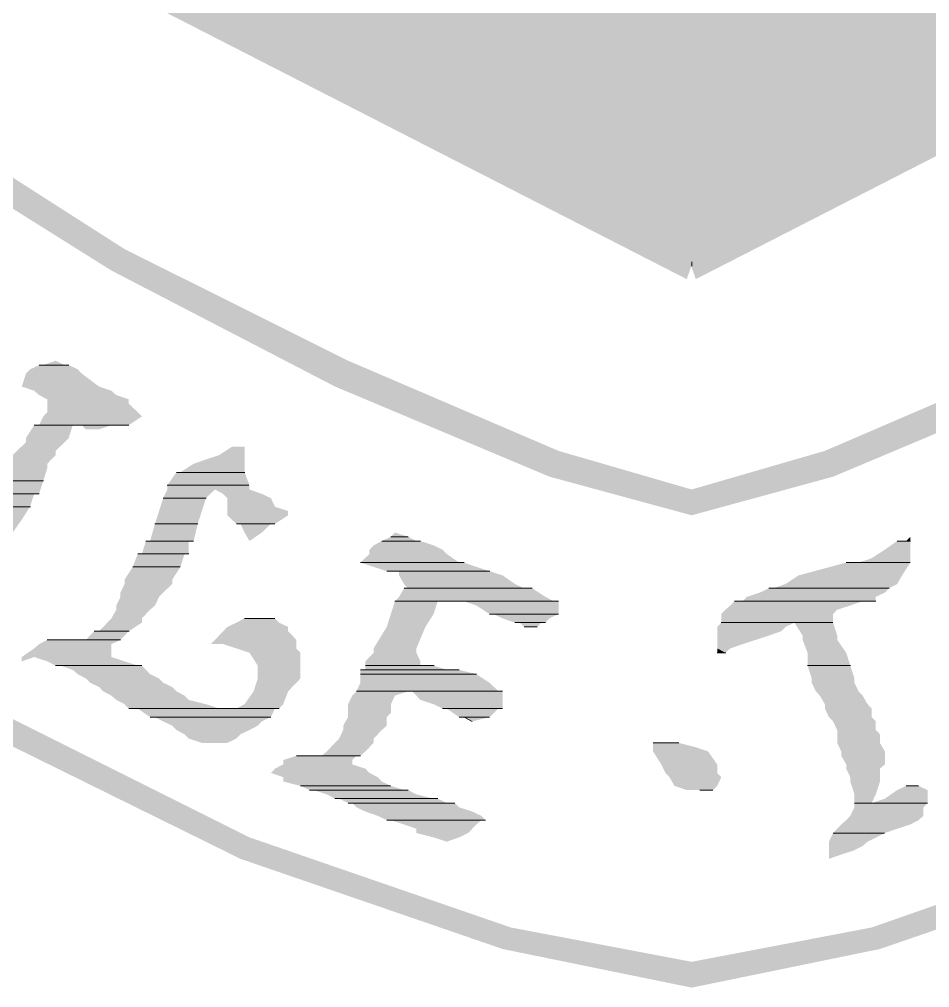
# Model space of a CAD drawing. Header units: inches. Extents: x 0.9 to 46, y 0.8 to 32.4.
# Drawn here: x 43.7883 to 44.1417, y 8.1398 to 8.5157 of the extents above; entities that cross this region are included whole.
import ezdxf

# ---------------------------------------------------------------- set-up
doc = ezdxf.new("R2010")
doc.units = ezdxf.units.IN
doc.header["$MEASUREMENT"] = 0
doc.layers.add('PDF_Geometry', color=7, linetype='Continuous')
doc.layers.add('PDF_Solid Fills', color=7, linetype='Continuous')

msp = doc.modelspace()

# ---------------------------------------------------------------- linework, layer by layer
at = {"layer": 'PDF_Geometry', "lineweight": 9}
msp.add_lwpolyline([(44.04933, 8.41985), (44.04933, 8.42151)], dxfattribs=at)
for points in [[(43.7976, 8.3815), (43.796, 8.3815), (43.80749, 8.3815)], [(43.7976, 8.3815), (43.80749, 8.3815)], [(43.796, 8.35818), (43.79409, 8.35818), (43.82599, 8.35818)], [(43.79409, 8.35818), (43.80908, 8.35818)], [(43.79409, 8.35818), (43.80908, 8.35818)], [(43.796, 8.35818), (43.83078, 8.35818), (43.82599, 8.35818)], [(43.80908, 8.35818), (43.82408, 8.35818)], [(43.80908, 8.35818), (43.82599, 8.35818), (43.82408, 8.35818)], [(43.85088, 8.33986), (43.84929, 8.33986), (43.87577, 8.33986)], [(43.85088, 8.33986), (43.87588, 8.33986)], [(43.78101, 8.33651), (43.79767, 8.33651)], [(43.78101, 8.33651), (43.79767, 8.33651)], [(43.84578, 8.33485), (43.87744, 8.33485)], [(43.84578, 8.33485), (43.87744, 8.33485)], [(43.7775, 8.3315), (43.79417, 8.3315)], [(43.7775, 8.3315), (43.796, 8.3315), (43.79409, 8.3315)], [(43.84418, 8.32985), (43.86086, 8.32985)], [(43.84418, 8.32985), (43.86086, 8.32985)], [(43.77431, 8.32653), (43.79264, 8.32653)], [(43.77431, 8.32653), (43.79264, 8.32653)], [(43.84099, 8.31986), (43.85765, 8.31986)], [(43.84099, 8.31986), (43.85765, 8.31986)], [(43.87258, 8.31986), (43.88598, 8.31986)], [(43.87258, 8.31986), (43.88757, 8.31986), (43.88598, 8.31986)], [(43.93256, 8.31485), (43.93923, 8.31485)], [(43.93256, 8.31485), (43.93923, 8.31485)], [(43.83908, 8.31319), (43.83748, 8.31319), (43.85407, 8.31319)], [(43.83908, 8.31319), (43.85599, 8.31319), (43.85407, 8.31319)], [(43.92905, 8.31319), (43.94406, 8.31319)], [(43.92905, 8.31319), (43.94404, 8.31319)], [(44.13261, 8.31319), (44.1291, 8.31319), (44.1342, 8.31319)], [(44.13261, 8.31319), (44.13427, 8.31319)], [(43.83589, 8.30818), (43.83429, 8.30818), (43.85248, 8.30818)], [(43.83589, 8.30818), (43.85407, 8.30818), (43.85248, 8.30818)], [(43.83237, 8.30317), (43.85071, 8.30317)], [(43.83237, 8.30317), (43.85071, 8.30317)], [(43.92075, 8.30483), (43.96075, 8.30483)], [(43.92075, 8.30483), (43.96096, 8.30483)], [(44.1141, 8.30483), (44.10932, 8.30483), (44.1342, 8.30483)], [(44.1141, 8.30483), (44.13409, 8.30483)], [(43.93096, 8.30151), (43.97085, 8.30151)], [(43.93096, 8.30151), (43.97096, 8.30151)], [(43.93926, 8.29485), (43.93766, 8.29485), (43.98744, 8.29485)], [(43.93926, 8.29485), (43.98744, 8.29485)], [(44.08092, 8.29485), (44.07933, 8.29485), (44.12591, 8.29485)], [(44.08092, 8.29485), (44.12593, 8.29485)], [(43.93415, 8.28984), (43.95083, 8.28984)], [(43.93415, 8.28984), (43.95083, 8.28984)], [(43.95075, 8.28984), (43.99574, 8.28984)], [(43.95075, 8.28984), (43.99574, 8.28984)], [(43.95075, 8.28984), (43.99765, 8.28984)], [(43.95075, 8.28984), (43.99765, 8.28984)], [(43.95425, 8.28984), (43.99765, 8.28984)], [(43.95425, 8.28984), (43.99759, 8.28984)], [(43.95585, 8.28984), (43.99765, 8.28984)], [(43.95585, 8.28984), (43.99751, 8.28984)], [(44.06912, 8.28984), (44.06592, 8.28984), (44.1157, 8.28984)], [(44.06912, 8.28984), (44.1208, 8.28984), (44.1157, 8.28984)], [(43.97085, 8.28486), (43.99765, 8.28486)], [(43.97085, 8.28486), (43.99752, 8.28486)], [(43.87768, 8.28317), (43.87577, 8.28317), (43.88757, 8.28317)], [(43.87768, 8.28317), (43.88757, 8.28317)], [(43.98074, 8.28151), (43.99095, 8.28151)], [(43.98074, 8.28151), (43.99254, 8.28151), (43.99095, 8.28151)], [(43.98425, 8.27985), (43.98935, 8.27985), (43.98744, 8.27985)], [(44.06082, 8.28151), (44.10416, 8.28151)], [(44.06082, 8.28151), (44.10416, 8.28151)], [(43.81929, 8.27819), (43.81738, 8.27819), (43.83078, 8.27819)], [(43.81929, 8.27819), (43.83096, 8.27819)], [(43.8043, 8.27484), (43.79919, 8.27484), (43.82759, 8.27484)], [(43.8043, 8.27484), (43.82763, 8.27484)], [(44.05923, 8.26983), (44.06255, 8.26983)], [(43.80238, 8.26485), (43.83589, 8.26485)], [(43.80238, 8.26485), (43.83589, 8.26485)], [(43.92267, 8.26485), (43.94934, 8.26485)], [(43.92267, 8.26485), (43.94915, 8.26485)], [(44.09432, 8.26485), (44.11099, 8.26485)], [(44.09432, 8.26485), (44.11099, 8.26485)], [(43.92267, 8.26319), (43.92075, 8.26319), (43.95904, 8.26319)], [(43.92075, 8.26154), (43.96575, 8.26154)], [(43.92075, 8.26154), (43.96575, 8.26154)], [(43.92267, 8.26319), (43.95904, 8.26319)], [(43.91916, 8.25487), (43.93916, 8.25487)], [(43.91916, 8.25487), (43.93916, 8.25487)], [(43.93926, 8.25487), (43.97425, 8.25487)], [(43.93926, 8.25487), (43.97425, 8.25487)], [(43.93926, 8.25487), (43.97595, 8.25487)], [(43.93926, 8.25487), (43.97595, 8.25487)], [(43.83078, 8.2482), (43.87098, 8.2482)], [(43.83078, 8.2482), (43.87098, 8.2482)], [(43.83237, 8.2482), (43.88757, 8.2482)], [(43.83237, 8.2482), (43.88917, 8.2482), (43.88757, 8.2482)], [(43.87258, 8.2482), (43.87098, 8.2482), (43.88917, 8.2482)], [(43.87258, 8.2482), (43.88924, 8.2482)], [(43.95266, 8.2482), (43.97435, 8.2482)], [(43.95266, 8.2482), (43.97595, 8.2482), (43.97435, 8.2482)], [(43.83908, 8.24485), (43.88598, 8.24485)], [(43.83908, 8.24485), (43.88574, 8.24485)], [(43.95904, 8.24485), (43.97085, 8.24485)], [(43.95904, 8.24485), (43.97071, 8.24485)], [(43.96096, 8.24485), (43.96415, 8.24319), (43.96415, 8.24319)], [(44.03434, 8.23486), (44.04434, 8.23486)], [(44.03434, 8.23486), (44.04423, 8.23486)], [(43.90097, 8.22985), (43.89587, 8.22985), (43.91916, 8.22985)], [(43.90097, 8.22985), (43.92075, 8.22985), (43.91916, 8.22985)], [(43.89746, 8.21818), (43.93247, 8.21818)], [(43.89746, 8.21818), (43.93247, 8.21818)], [(43.90097, 8.21652), (43.93926, 8.21652)], [(43.90097, 8.21652), (43.93926, 8.21652)], [(44.05252, 8.21652), (44.05752, 8.21652)], [(44.05252, 8.21652), (44.05752, 8.21652)], [(44.1342, 8.21818), (44.13261, 8.21818), (44.13739, 8.21818)], [(43.91086, 8.2132), (43.95075, 8.2132)], [(43.91086, 8.2132), (43.95075, 8.2132)], [(43.91597, 8.21151), (43.95745, 8.21151)], [(43.91597, 8.21151), (43.95745, 8.21151)], [(44.11251, 8.21151), (44.11918, 8.21151)], [(44.11251, 8.21151), (44.11918, 8.21151)], [(44.11251, 8.21151), (44.14084, 8.21151)], [(44.11251, 8.21151), (44.14084, 8.21151)], [(44.11921, 8.21151), (44.14087, 8.21151)], [(44.11921, 8.21151), (44.14087, 8.21151)], [(43.93096, 8.20484), (43.96766, 8.20484)], [(43.93096, 8.20484), (43.96925, 8.20484), (43.96766, 8.20484)], [(44.10421, 8.19986), (44.12421, 8.19986)], [(44.10421, 8.19986), (44.12421, 8.19986)]]:
    msp.add_lwpolyline(points, close=True, dxfattribs=at)
at = {"layer": 'PDF_Solid Fills', "lineweight": 9, "transparency": 33554559}
for points in [[(43.84578, 8.52983), (43.83908, 8.5215), (44.05093, 8.42486)], [(44.04742, 8.42486), (44.05093, 8.41484), (44.25257, 8.52983)], [(44.05093, 8.41484), (44.25257, 8.52983), (44.25927, 8.5215)], [(43.83908, 8.5215), (44.05093, 8.42486), (44.04742, 8.41484)], [(43.75101, 8.47652), (43.74432, 8.46819), (43.82918, 8.42652)], [(43.74432, 8.46819), (43.82918, 8.42652), (43.82408, 8.41819)], [(43.82918, 8.42652), (43.82408, 8.41819), (43.91597, 8.38319)], [(43.82408, 8.41819), (43.91597, 8.38319), (43.91086, 8.37317)], [(43.796, 8.3815), (43.79249, 8.37984), (43.811, 8.37984)], [(43.796, 8.3815), (43.80749, 8.3815), (43.811, 8.37984)], [(43.80238, 8.38319), (43.7976, 8.3815), (43.80589, 8.3815)], [(43.91597, 8.38319), (43.91086, 8.37317), (43.99765, 8.34819)], [(44.10102, 8.34819), (44.10421, 8.33817), (44.18238, 8.38319)], [(44.10421, 8.33817), (44.18238, 8.38319), (44.18749, 8.37317)], [(43.7909, 8.37818), (43.7893, 8.37317), (43.81929, 8.37317)], [(43.79249, 8.37984), (43.7909, 8.37818), (43.8126, 8.37818)], [(43.7909, 8.37818), (43.8126, 8.37818), (43.81929, 8.37317)], [(43.79249, 8.37984), (43.811, 8.37984), (43.8126, 8.37818)], [(43.7893, 8.37317), (43.79409, 8.37151), (43.82408, 8.37151)], [(43.7893, 8.37317), (43.81929, 8.37317), (43.82408, 8.37151)], [(43.79409, 8.37151), (43.796, 8.36986), (43.82599, 8.36986)], [(43.79409, 8.37151), (43.82408, 8.37151), (43.82599, 8.36986)], [(43.796, 8.36986), (43.79919, 8.3682), (43.83078, 8.3682)], [(43.796, 8.36986), (43.82599, 8.36986), (43.83078, 8.3682)], [(43.91086, 8.37317), (43.99765, 8.34819), (43.99414, 8.33817)], [(43.79919, 8.3682), (43.79919, 8.36651), (43.83078, 8.36651)], [(43.79919, 8.3682), (43.83078, 8.3682), (43.83078, 8.36651)], [(43.79919, 8.36651), (43.79919, 8.36319), (43.83429, 8.36319)], [(43.79919, 8.36651), (43.83078, 8.36651), (43.83429, 8.36319)], [(43.79919, 8.36319), (43.7976, 8.36153), (43.83589, 8.36153)], [(43.79919, 8.36319), (43.83429, 8.36319), (43.83589, 8.36153)], [(43.7976, 8.36153), (43.796, 8.35818), (43.83078, 8.35818)], [(43.7976, 8.36153), (43.83589, 8.36153), (43.83078, 8.35818)], [(43.79409, 8.35818), (43.7909, 8.35317), (43.80749, 8.35317)], [(43.79409, 8.35818), (43.80908, 8.35818), (43.80749, 8.35317)], [(43.8126, 8.35818), (43.81419, 8.35652), (43.81929, 8.35652)], [(43.8126, 8.35818), (43.82408, 8.35818), (43.81929, 8.35652)], [(43.7909, 8.35151), (43.78739, 8.34819), (43.80238, 8.34819)], [(43.7909, 8.35317), (43.7909, 8.35151), (43.80589, 8.35151)], [(43.7909, 8.35317), (43.80749, 8.35317), (43.80589, 8.35151)], [(43.7909, 8.35151), (43.80589, 8.35151), (43.80238, 8.34819)], [(43.78739, 8.34819), (43.78579, 8.34653), (43.80238, 8.34653)], [(43.78739, 8.34819), (43.80238, 8.34819), (43.80238, 8.34653)], [(43.87098, 8.34985), (43.86588, 8.34653), (43.87577, 8.34653)], [(43.87098, 8.34985), (43.87577, 8.34985), (43.87577, 8.34653)], [(43.99765, 8.34819), (43.99414, 8.33817), (44.04933, 8.3332)], [(44.04933, 8.3332), (44.04933, 8.32318), (44.10102, 8.34819)], [(44.04933, 8.32318), (44.10102, 8.34819), (44.10421, 8.33817)], [(43.78579, 8.34653), (43.7842, 8.34318), (43.79919, 8.34318)], [(43.78579, 8.34653), (43.80238, 8.34653), (43.79919, 8.34318)], [(43.86077, 8.34484), (43.85599, 8.34318), (43.87577, 8.34318)], [(43.86588, 8.34653), (43.86077, 8.34484), (43.87577, 8.34484)], [(43.86077, 8.34484), (43.87577, 8.34484), (43.87577, 8.34318)], [(43.86588, 8.34653), (43.87577, 8.34653), (43.87577, 8.34484)], [(43.7842, 8.34152), (43.78101, 8.33651), (43.7976, 8.33651)], [(43.7842, 8.34318), (43.7842, 8.34152), (43.79919, 8.34152)], [(43.7842, 8.34318), (43.79919, 8.34318), (43.79919, 8.34152)], [(43.7842, 8.34152), (43.79919, 8.34152), (43.7976, 8.33651)], [(43.84929, 8.33986), (43.84578, 8.33485), (43.87768, 8.33485)], [(43.84929, 8.33986), (43.87577, 8.33986), (43.87768, 8.33485)], [(43.85599, 8.34318), (43.85088, 8.33986), (43.87577, 8.33986)], [(43.85599, 8.34318), (43.87577, 8.34318), (43.87577, 8.33986)], [(43.78101, 8.33651), (43.7775, 8.3315), (43.796, 8.3315)], [(43.78101, 8.33651), (43.7976, 8.33651), (43.796, 8.3315)], [(43.99414, 8.33817), (44.04933, 8.3332), (44.04933, 8.32318)], [(43.84578, 8.3332), (43.84418, 8.32985), (43.86077, 8.32985)], [(43.84578, 8.33485), (43.84578, 8.3332), (43.86428, 8.3332)], [(43.84578, 8.33485), (43.86428, 8.33485), (43.86428, 8.3332)], [(43.84578, 8.3332), (43.86428, 8.3332), (43.86077, 8.32985)], [(43.86428, 8.33485), (43.86428, 8.3332), (43.87768, 8.3332)], [(43.86428, 8.33485), (43.87768, 8.33485), (43.87768, 8.3332)], [(43.86428, 8.3332), (43.86747, 8.3315), (43.88247, 8.3315)], [(43.86428, 8.3332), (43.87768, 8.3332), (43.88247, 8.3315)], [(43.7775, 8.3315), (43.77431, 8.32653), (43.79249, 8.32653)], [(43.7775, 8.3315), (43.79409, 8.3315), (43.79249, 8.32653)], [(43.84418, 8.32985), (43.84258, 8.32484), (43.85918, 8.32484)], [(43.84418, 8.32985), (43.86077, 8.32985), (43.85918, 8.32484)], [(43.86747, 8.3315), (43.86907, 8.32985), (43.88598, 8.32985)], [(43.86747, 8.3315), (43.88247, 8.3315), (43.88598, 8.32985)], [(43.86907, 8.32985), (43.86907, 8.32653), (43.88757, 8.32653)], [(43.86907, 8.32985), (43.88598, 8.32985), (43.88757, 8.32653)], [(43.77431, 8.32653), (43.7708, 8.32152), (43.7893, 8.32152)], [(43.77431, 8.32653), (43.79249, 8.32653), (43.7893, 8.32152)], [(43.84258, 8.32484), (43.84099, 8.31986), (43.85758, 8.31986)], [(43.84258, 8.32484), (43.85918, 8.32484), (43.85758, 8.31986)], [(43.86907, 8.32653), (43.86907, 8.32484), (43.89268, 8.32484)], [(43.86907, 8.32653), (43.88757, 8.32653), (43.89268, 8.32484)], [(43.86907, 8.32484), (43.86907, 8.32318), (43.89268, 8.32318)], [(43.86907, 8.32484), (43.89268, 8.32484), (43.89268, 8.32318)], [(43.7708, 8.32152), (43.7893, 8.32152), (43.78579, 8.31651)], [(43.86907, 8.32318), (43.87258, 8.31986), (43.88757, 8.31986)], [(43.86907, 8.32318), (43.89268, 8.32318), (43.88757, 8.31986)], [(43.84099, 8.31986), (43.83908, 8.31319), (43.85599, 8.31319)], [(43.84099, 8.31986), (43.85758, 8.31986), (43.85599, 8.31319)], [(43.87417, 8.31986), (43.87577, 8.31651), (43.88247, 8.31651)], [(43.87417, 8.31986), (43.88598, 8.31986), (43.88247, 8.31651)], [(43.87577, 8.31651), (43.88247, 8.31651), (43.87768, 8.31319)], [(43.93256, 8.31485), (43.92905, 8.31319), (43.94245, 8.31319)], [(43.93415, 8.31651), (43.93256, 8.31485), (43.93926, 8.31485)], [(43.93256, 8.31485), (43.93926, 8.31485), (43.94245, 8.31319)], [(44.1342, 8.31485), (44.13261, 8.31319), (44.1342, 8.31319)], [(43.83748, 8.31319), (43.83589, 8.30818), (43.85407, 8.30818)], [(43.83748, 8.31319), (43.85407, 8.31319), (43.85407, 8.30818)], [(43.92586, 8.3115), (43.92426, 8.30984), (43.95266, 8.30984)], [(43.92426, 8.30984), (43.92426, 8.30818), (43.95425, 8.30818)], [(43.92426, 8.30984), (43.95266, 8.30984), (43.95425, 8.30818)], [(43.92905, 8.31319), (43.92586, 8.3115), (43.94915, 8.3115)], [(43.92586, 8.3115), (43.94915, 8.3115), (43.95266, 8.30984)], [(43.92905, 8.31319), (43.94404, 8.31319), (43.94915, 8.3115)], [(44.12431, 8.30984), (44.11921, 8.30652), (44.1342, 8.30652)], [(44.1291, 8.31319), (44.12431, 8.30984), (44.1342, 8.30984)], [(44.12431, 8.30984), (44.1342, 8.30984), (44.1342, 8.30652)], [(44.1291, 8.31319), (44.1342, 8.31319), (44.1342, 8.30984)], [(43.83429, 8.30818), (43.83237, 8.30317), (43.85088, 8.30317)], [(43.83429, 8.30818), (43.85248, 8.30818), (43.85088, 8.30317)], [(43.92426, 8.30818), (43.92075, 8.30483), (43.95904, 8.30483)], [(43.92426, 8.30818), (43.95425, 8.30818), (43.95904, 8.30483)], [(44.11921, 8.30652), (44.1141, 8.30483), (44.1342, 8.30483)], [(44.11921, 8.30652), (44.1342, 8.30652), (44.1342, 8.30483)], [(43.83237, 8.30317), (43.82918, 8.2982), (43.84769, 8.2982)], [(43.83237, 8.30317), (43.85088, 8.30317), (43.84769, 8.2982)], [(43.92075, 8.30483), (43.92586, 8.30317), (43.96574, 8.30317)], [(43.92075, 8.30483), (43.96096, 8.30483), (43.96574, 8.30317)], [(43.92586, 8.30317), (43.93096, 8.30151), (43.97085, 8.30151)], [(43.92586, 8.30317), (43.96574, 8.30317), (43.97085, 8.30151)], [(44.10932, 8.30483), (44.09081, 8.29985), (44.13101, 8.29985)], [(44.10932, 8.30483), (44.1342, 8.30483), (44.13101, 8.29985)], [(43.93575, 8.30151), (43.93575, 8.29985), (43.97595, 8.29985)], [(43.93575, 8.30151), (43.97085, 8.30151), (43.97595, 8.29985)], [(43.93575, 8.29985), (43.93766, 8.2965), (43.98074, 8.2965)], [(43.93575, 8.29985), (43.97595, 8.29985), (43.98074, 8.2965)], [(44.09081, 8.29985), (44.08571, 8.2965), (44.1291, 8.2965)], [(44.09081, 8.29985), (44.13101, 8.29985), (44.1291, 8.2965)], [(43.82918, 8.2965), (43.82759, 8.29319), (43.84418, 8.29319)], [(43.82918, 8.2982), (43.82918, 8.2965), (43.84769, 8.2965)], [(43.82918, 8.2982), (43.84769, 8.2982), (43.84769, 8.2965)], [(43.82918, 8.2965), (43.84769, 8.2965), (43.84418, 8.29319)], [(43.93766, 8.29485), (43.93575, 8.29153), (43.99254, 8.29153)], [(43.93766, 8.2965), (43.93926, 8.29485), (43.98425, 8.29485)], [(43.93766, 8.2965), (43.98074, 8.2965), (43.98425, 8.29485)], [(43.93766, 8.29485), (43.98744, 8.29485), (43.99254, 8.29153)], [(44.07933, 8.29485), (44.07582, 8.29319), (44.12431, 8.29319)], [(44.07933, 8.29485), (44.12591, 8.29485), (44.12431, 8.29319)], [(44.08571, 8.2965), (44.08092, 8.29485), (44.12591, 8.29485)], [(44.08571, 8.2965), (44.1291, 8.2965), (44.12591, 8.29485)], [(43.82759, 8.29153), (43.82599, 8.28818), (43.84099, 8.28818)], [(43.82759, 8.29319), (43.82759, 8.29153), (43.84258, 8.29153)], [(43.82759, 8.29319), (43.84418, 8.29319), (43.84258, 8.29153)], [(43.82759, 8.29153), (43.84258, 8.29153), (43.84099, 8.28818)], [(43.93575, 8.29153), (43.93415, 8.28984), (43.99573, 8.28984)], [(43.93575, 8.29153), (43.99254, 8.29153), (43.99573, 8.28984)], [(44.07071, 8.29153), (44.06912, 8.28984), (44.1208, 8.28984)], [(44.07582, 8.29319), (44.07071, 8.29153), (44.1208, 8.29153)], [(44.07071, 8.29153), (44.1208, 8.29153), (44.1208, 8.28984)], [(44.07582, 8.29319), (44.12431, 8.29319), (44.1208, 8.29153)], [(43.82599, 8.28818), (43.82599, 8.28652), (43.83908, 8.28652)], [(43.82599, 8.28818), (43.84099, 8.28818), (43.83908, 8.28652)], [(43.93415, 8.28984), (43.93256, 8.28486), (43.94915, 8.28486)], [(43.93415, 8.28984), (43.95075, 8.28984), (43.94915, 8.28486)], [(43.96096, 8.28984), (43.96574, 8.28818), (43.99765, 8.28818)], [(43.96096, 8.28984), (43.99765, 8.28984), (43.99765, 8.28818)], [(43.96574, 8.28818), (43.97085, 8.28486), (43.99765, 8.28486)], [(43.96574, 8.28818), (43.99765, 8.28818), (43.99765, 8.28486)], [(44.06433, 8.28818), (44.06242, 8.28652), (44.10581, 8.28652)], [(44.06592, 8.28984), (44.06433, 8.28818), (44.11091, 8.28818)], [(44.06433, 8.28818), (44.11091, 8.28818), (44.10581, 8.28652)], [(44.06592, 8.28984), (44.1157, 8.28984), (44.11091, 8.28818)], [(43.82599, 8.28652), (43.82408, 8.28317), (43.83589, 8.28317)], [(43.82599, 8.28652), (43.83908, 8.28652), (43.83589, 8.28317)], [(43.93256, 8.28486), (43.93096, 8.27985), (43.94596, 8.27985)], [(43.93256, 8.28486), (43.94915, 8.28486), (43.94596, 8.27985)], [(43.97244, 8.28486), (43.97595, 8.28317), (43.99414, 8.28317)], [(43.97244, 8.28486), (43.99765, 8.28486), (43.99414, 8.28317)], [(44.06242, 8.28652), (44.06082, 8.28486), (44.10421, 8.28486)], [(44.06082, 8.28486), (44.06082, 8.28151), (44.10421, 8.28151)], [(44.06082, 8.28486), (44.10421, 8.28486), (44.10421, 8.28151)], [(44.06242, 8.28652), (44.10581, 8.28652), (44.10421, 8.28486)], [(43.82248, 8.28151), (43.81929, 8.27819), (43.83078, 8.27819)], [(43.82408, 8.28317), (43.82248, 8.28151), (43.83589, 8.28151)], [(43.82248, 8.28151), (43.83589, 8.28151), (43.83078, 8.27819)], [(43.82408, 8.28317), (43.83589, 8.28317), (43.83589, 8.28151)], [(43.86907, 8.27985), (43.86747, 8.27819), (43.89268, 8.27819)], [(43.87258, 8.28151), (43.86907, 8.27985), (43.89268, 8.27985)], [(43.86907, 8.27985), (43.89268, 8.27985), (43.89268, 8.27819)], [(43.87577, 8.28317), (43.87258, 8.28151), (43.88917, 8.28151)], [(43.87258, 8.28151), (43.88917, 8.28151), (43.89268, 8.27985)], [(43.87577, 8.28317), (43.88757, 8.28317), (43.88917, 8.28151)], [(43.93096, 8.27985), (43.92586, 8.27152), (43.94245, 8.27152)], [(43.93096, 8.27985), (43.94596, 8.27985), (43.94245, 8.27152)], [(43.97595, 8.28317), (43.98074, 8.28151), (43.99254, 8.28151)], [(43.97595, 8.28317), (43.99414, 8.28317), (43.99254, 8.28151)], [(43.98265, 8.28151), (43.98425, 8.27985), (43.98935, 8.27985)], [(43.98265, 8.28151), (43.99095, 8.28151), (43.98935, 8.27985)], [(44.06082, 8.28151), (44.05923, 8.27985), (44.08571, 8.27985)], [(44.05923, 8.27985), (44.05923, 8.27819), (44.08411, 8.27819)], [(44.05923, 8.27985), (44.08571, 8.27985), (44.08411, 8.27819)], [(44.06082, 8.28151), (44.08921, 8.28151), (44.08571, 8.27985)], [(44.08921, 8.28151), (44.09241, 8.2765), (44.10581, 8.2765)], [(44.08921, 8.28151), (44.10421, 8.28151), (44.10581, 8.2765)], [(43.81738, 8.27819), (43.81419, 8.27484), (43.82759, 8.27484)], [(43.81738, 8.27819), (43.83078, 8.27819), (43.82759, 8.27484)], [(43.86747, 8.27819), (43.86428, 8.27484), (43.89587, 8.27484)], [(43.86747, 8.27819), (43.89268, 8.27819), (43.89587, 8.27484)], [(44.05923, 8.27819), (44.05923, 8.2765), (44.07933, 8.2765)], [(44.05923, 8.27819), (44.08411, 8.27819), (44.07933, 8.2765)], [(44.05923, 8.2765), (44.05923, 8.27484), (44.07422, 8.27484)], [(44.05923, 8.2765), (44.07933, 8.2765), (44.07422, 8.27484)], [(44.09241, 8.2765), (44.09241, 8.27484), (44.10581, 8.27484)], [(44.09241, 8.2765), (44.10581, 8.2765), (44.10581, 8.27484)], [(43.796, 8.27318), (43.79409, 8.27152), (43.82408, 8.27152)], [(43.79919, 8.27484), (43.796, 8.27318), (43.82408, 8.27318)], [(43.796, 8.27318), (43.82408, 8.27318), (43.82408, 8.27152)], [(43.79919, 8.27484), (43.82759, 8.27484), (43.82408, 8.27318)], [(43.86428, 8.27484), (43.86268, 8.27318), (43.89587, 8.27318)], [(43.86428, 8.27484), (43.89587, 8.27484), (43.89587, 8.27318)], [(43.86747, 8.27318), (43.87258, 8.27152), (43.89587, 8.27152)], [(43.86747, 8.27318), (43.89587, 8.27318), (43.89587, 8.27152)], [(44.05923, 8.27484), (44.05923, 8.27318), (44.06912, 8.27318)], [(44.05923, 8.27484), (44.07422, 8.27484), (44.06912, 8.27318)], [(44.05923, 8.27318), (44.05923, 8.27152), (44.06433, 8.27152)], [(44.05923, 8.27318), (44.06912, 8.27318), (44.06433, 8.27152)], [(44.09241, 8.27484), (44.09432, 8.26983), (44.10932, 8.26983)], [(44.09241, 8.27484), (44.10581, 8.27484), (44.10932, 8.26983)], [(43.79409, 8.27152), (43.7893, 8.26817), (43.82408, 8.26817)], [(43.79409, 8.27152), (43.82408, 8.27152), (43.82408, 8.26817)], [(43.87258, 8.27152), (43.87768, 8.26983), (43.89746, 8.26983)], [(43.87258, 8.27152), (43.89587, 8.27152), (43.89746, 8.26983)], [(43.87768, 8.26983), (43.88087, 8.26485), (43.89746, 8.26485)], [(43.87768, 8.26983), (43.89746, 8.26983), (43.89746, 8.26485)], [(43.92586, 8.26983), (43.92267, 8.26651), (43.94404, 8.26651)], [(43.92586, 8.27152), (43.92586, 8.26983), (43.94245, 8.26983)], [(43.92586, 8.27152), (43.94245, 8.27152), (43.94245, 8.26983)], [(43.92586, 8.26983), (43.94245, 8.26983), (43.94404, 8.26651)], [(44.05923, 8.27152), (44.05923, 8.26983), (44.06242, 8.26983)], [(44.05923, 8.27152), (44.06433, 8.27152), (44.06242, 8.26983)], [(44.09432, 8.26983), (44.09432, 8.26485), (44.11091, 8.26485)], [(44.09432, 8.26983), (44.10932, 8.26983), (44.11091, 8.26485)], [(43.7893, 8.26817), (43.79409, 8.26817), (43.7893, 8.26651)], [(43.79409, 8.26817), (43.79919, 8.26651), (43.82918, 8.26651)], [(43.79409, 8.26817), (43.82408, 8.26817), (43.82918, 8.26651)], [(43.79919, 8.26651), (43.80238, 8.26485), (43.83429, 8.26485)], [(43.79919, 8.26651), (43.82918, 8.26651), (43.83429, 8.26485)], [(43.8043, 8.26485), (43.80908, 8.26319), (43.83748, 8.26319)], [(43.8043, 8.26485), (43.83589, 8.26485), (43.83748, 8.26319)], [(43.88087, 8.26485), (43.88087, 8.25984), (43.89746, 8.25984)], [(43.88087, 8.26485), (43.89746, 8.26485), (43.89746, 8.25984)], [(43.92267, 8.26651), (43.92267, 8.26485), (43.94404, 8.26485)], [(43.92267, 8.26651), (43.94404, 8.26651), (43.94404, 8.26485)], [(43.92267, 8.26485), (43.92267, 8.26319), (43.95425, 8.26319)], [(43.92267, 8.26485), (43.94915, 8.26485), (43.95425, 8.26319)], [(44.09432, 8.26485), (44.09592, 8.25984), (44.11251, 8.25984)], [(44.09432, 8.26485), (44.11091, 8.26485), (44.11251, 8.25984)], [(43.80908, 8.26319), (43.811, 8.26154), (43.83908, 8.26154)], [(43.80908, 8.26319), (43.83748, 8.26319), (43.83908, 8.26154)], [(43.811, 8.26154), (43.81419, 8.25984), (43.84258, 8.25984)], [(43.811, 8.26154), (43.83908, 8.26154), (43.84258, 8.25984)], [(43.92075, 8.26319), (43.92075, 8.26154), (43.96574, 8.26154)], [(43.92075, 8.26319), (43.95904, 8.26319), (43.96574, 8.26154)], [(43.92075, 8.26154), (43.92075, 8.25819), (43.97085, 8.25819)], [(43.92075, 8.26154), (43.96574, 8.26154), (43.97085, 8.25819)], [(43.75421, 8.25984), (43.7491, 8.25152), (43.87768, 8.19817)], [(43.81419, 8.25984), (43.81579, 8.25819), (43.84418, 8.25819)], [(43.81419, 8.25984), (43.84258, 8.25984), (43.84418, 8.25819)], [(43.81579, 8.25819), (43.81929, 8.25653), (43.84769, 8.25653)], [(43.81579, 8.25819), (43.84418, 8.25819), (43.84769, 8.25653)], [(43.88087, 8.25984), (43.87928, 8.25487), (43.89268, 8.25487)], [(43.88087, 8.25984), (43.89746, 8.25984), (43.89268, 8.25487)], [(43.92075, 8.25819), (43.91916, 8.25487), (43.97435, 8.25487)], [(43.92075, 8.25819), (43.97085, 8.25819), (43.97435, 8.25487)], [(44.09592, 8.25984), (44.09592, 8.25819), (44.11251, 8.25819)], [(44.09592, 8.25984), (44.11251, 8.25984), (44.11251, 8.25819)], [(44.09592, 8.25819), (44.09751, 8.25487), (44.1141, 8.25487)], [(44.09592, 8.25819), (44.11251, 8.25819), (44.1141, 8.25487)], [(43.81929, 8.25653), (43.82089, 8.25487), (43.84929, 8.25487)], [(43.81929, 8.25653), (43.84769, 8.25653), (43.84929, 8.25487)], [(43.82089, 8.25487), (43.82408, 8.25318), (43.85248, 8.25318)], [(43.82089, 8.25487), (43.84929, 8.25487), (43.85248, 8.25318)], [(43.87928, 8.25487), (43.87577, 8.24986), (43.89076, 8.24986)], [(43.87928, 8.25487), (43.89268, 8.25487), (43.89076, 8.24986)], [(43.91916, 8.25487), (43.91756, 8.25318), (43.93415, 8.25318)], [(43.91916, 8.25487), (43.93926, 8.25487), (43.93415, 8.25318)], [(43.94085, 8.25487), (43.94404, 8.25152), (43.97595, 8.25152)], [(43.94085, 8.25487), (43.97595, 8.25487), (43.97595, 8.25152)], [(44.09751, 8.25487), (44.09911, 8.25318), (44.1157, 8.25318)], [(44.09751, 8.25487), (44.1141, 8.25487), (44.1157, 8.25318)], [(43.7491, 8.25152), (43.87768, 8.19817), (43.87417, 8.18984)], [(43.82408, 8.25318), (43.82599, 8.25152), (43.85407, 8.25152)], [(43.82408, 8.25318), (43.85248, 8.25318), (43.85407, 8.25152)], [(43.82599, 8.25152), (43.82918, 8.24986), (43.86077, 8.24986)], [(43.82599, 8.25152), (43.85407, 8.25152), (43.86077, 8.24986)], [(43.82918, 8.24986), (43.83078, 8.2482), (43.86588, 8.2482)], [(43.82918, 8.24986), (43.86077, 8.24986), (43.86588, 8.2482)], [(43.87577, 8.24986), (43.87258, 8.2482), (43.88917, 8.2482)], [(43.87577, 8.24986), (43.89076, 8.24986), (43.88917, 8.2482)], [(43.91756, 8.25318), (43.91597, 8.24986), (43.93256, 8.24986)], [(43.91597, 8.24986), (43.91597, 8.24651), (43.93256, 8.24651)], [(43.91597, 8.24986), (43.93256, 8.24986), (43.93256, 8.24651)], [(43.91756, 8.25318), (43.93415, 8.25318), (43.93256, 8.24986)], [(43.94404, 8.25152), (43.94915, 8.24986), (43.97595, 8.24986)], [(43.94404, 8.25152), (43.97595, 8.25152), (43.97595, 8.24986)], [(43.94915, 8.24986), (43.95266, 8.2482), (43.97595, 8.2482)], [(43.94915, 8.24986), (43.97595, 8.24986), (43.97595, 8.2482)], [(44.09911, 8.25318), (44.10102, 8.24986), (44.11761, 8.24986)], [(44.09911, 8.25318), (44.1157, 8.25318), (44.11761, 8.24986)], [(44.10102, 8.24986), (44.10102, 8.2482), (44.11921, 8.2482)], [(44.10102, 8.24986), (44.11761, 8.24986), (44.11921, 8.2482)], [(43.83429, 8.2482), (43.83908, 8.24485), (43.88598, 8.24485)], [(43.83429, 8.2482), (43.88757, 8.2482), (43.88598, 8.24485)], [(43.91597, 8.24651), (43.91597, 8.24485), (43.93096, 8.24485)], [(43.91597, 8.24651), (43.93256, 8.24651), (43.93096, 8.24485)], [(43.95425, 8.2482), (43.95904, 8.24485), (43.97085, 8.24485)], [(43.95425, 8.2482), (43.97435, 8.2482), (43.97085, 8.24485)], [(44.10102, 8.2482), (44.10262, 8.24485), (44.11921, 8.24485)], [(44.10102, 8.2482), (44.11921, 8.2482), (44.11921, 8.24485)], [(43.84099, 8.24485), (43.84418, 8.24319), (43.88247, 8.24319)], [(43.84099, 8.24485), (43.88598, 8.24485), (43.88247, 8.24319)], [(43.84418, 8.24319), (43.84769, 8.24153), (43.88087, 8.24153)], [(43.84418, 8.24319), (43.88247, 8.24319), (43.88087, 8.24153)], [(43.91597, 8.24485), (43.91405, 8.24153), (43.93096, 8.24153)], [(43.91597, 8.24485), (43.93096, 8.24485), (43.93096, 8.24153)], [(43.96096, 8.24485), (43.97085, 8.24485), (43.96415, 8.24319)], [(44.10262, 8.24485), (44.10421, 8.24319), (44.1208, 8.24319)], [(44.10262, 8.24485), (44.11921, 8.24485), (44.1208, 8.24319)], [(44.10421, 8.24319), (44.10581, 8.23984), (44.1208, 8.23984)], [(44.10421, 8.24319), (44.1208, 8.24319), (44.1208, 8.23984)], [(43.84769, 8.24153), (43.84929, 8.23984), (43.87768, 8.23984)], [(43.84769, 8.24153), (43.88087, 8.24153), (43.87768, 8.23984)], [(43.84929, 8.23984), (43.85248, 8.23818), (43.87417, 8.23818)], [(43.84929, 8.23984), (43.87768, 8.23984), (43.87417, 8.23818)], [(43.91405, 8.23984), (43.91246, 8.23652), (43.92586, 8.23652)], [(43.91405, 8.24153), (43.91405, 8.23984), (43.92905, 8.23984)], [(43.91405, 8.24153), (43.93096, 8.24153), (43.92905, 8.23984)], [(43.91405, 8.23984), (43.92905, 8.23984), (43.92586, 8.23652)], [(44.10581, 8.23984), (44.10581, 8.23818), (44.1224, 8.23818)], [(44.10581, 8.23984), (44.1208, 8.23984), (44.1224, 8.23818)], [(43.85248, 8.23818), (43.85407, 8.23652), (43.87258, 8.23652)], [(43.85248, 8.23818), (43.87417, 8.23818), (43.87258, 8.23652)], [(43.85407, 8.23652), (43.85918, 8.23486), (43.86907, 8.23486)], [(43.85407, 8.23652), (43.87258, 8.23652), (43.86907, 8.23486)], [(43.91086, 8.23486), (43.90767, 8.23151), (43.92267, 8.23151)], [(43.91246, 8.23652), (43.91086, 8.23486), (43.92586, 8.23486)], [(43.91086, 8.23486), (43.92586, 8.23486), (43.92267, 8.23151)], [(43.91246, 8.23652), (43.92586, 8.23652), (43.92586, 8.23486)], [(44.03434, 8.23486), (44.03434, 8.23317), (44.05093, 8.23317)], [(44.03434, 8.23486), (44.04423, 8.23486), (44.05093, 8.23317)], [(44.10581, 8.23818), (44.10581, 8.23486), (44.1224, 8.23486)], [(44.10581, 8.23818), (44.1224, 8.23818), (44.1224, 8.23486)], [(44.10581, 8.23486), (44.1074, 8.23151), (44.12431, 8.23151)], [(44.10581, 8.23486), (44.1224, 8.23486), (44.12431, 8.23151)], [(43.90767, 8.23151), (43.90576, 8.22985), (43.92075, 8.22985)], [(43.90767, 8.23151), (43.92267, 8.23151), (43.92075, 8.22985)], [(44.03434, 8.23317), (44.03434, 8.23151), (44.05571, 8.23151)], [(44.03434, 8.23317), (44.05093, 8.23317), (44.05571, 8.23151)], [(44.03434, 8.23151), (44.03753, 8.2265), (44.05923, 8.2265)], [(44.03434, 8.23151), (44.05571, 8.23151), (44.05923, 8.2265)], [(44.1074, 8.23151), (44.1074, 8.22985), (44.12431, 8.22985)], [(44.1074, 8.23151), (44.12431, 8.23151), (44.12431, 8.22985)], [(43.89587, 8.22985), (43.89076, 8.22819), (43.91756, 8.22819)], [(43.89076, 8.22819), (43.89076, 8.2265), (43.91756, 8.2265)], [(43.89076, 8.22819), (43.91756, 8.22819), (43.91756, 8.2265)], [(43.89587, 8.22985), (43.91916, 8.22985), (43.91756, 8.22819)], [(44.1074, 8.22985), (44.10932, 8.2265), (44.12431, 8.2265)], [(44.1074, 8.22985), (44.12431, 8.22985), (44.12431, 8.2265)], [(43.88757, 8.22484), (43.88598, 8.22319), (43.92426, 8.22319)], [(43.89076, 8.2265), (43.88757, 8.22484), (43.92267, 8.22484)], [(43.88757, 8.22484), (43.92267, 8.22484), (43.92426, 8.22319)], [(43.89076, 8.2265), (43.91756, 8.2265), (43.92267, 8.22484)], [(44.03753, 8.2265), (44.03913, 8.22319), (44.05923, 8.22319)], [(44.03753, 8.2265), (44.05923, 8.2265), (44.05923, 8.22319)], [(44.10932, 8.2265), (44.10932, 8.22484), (44.1224, 8.22484)], [(44.10932, 8.2265), (44.12431, 8.2265), (44.1224, 8.22484)], [(44.10932, 8.22484), (44.11091, 8.22153), (44.1224, 8.22153)], [(44.10932, 8.22484), (44.1224, 8.22484), (44.1224, 8.22153)], [(43.88598, 8.22319), (43.89076, 8.22153), (43.92746, 8.22153)], [(43.88598, 8.22319), (43.92426, 8.22319), (43.92746, 8.22153)], [(43.89076, 8.22153), (43.89076, 8.21983), (43.92905, 8.21983)], [(43.89076, 8.22153), (43.92746, 8.22153), (43.92905, 8.21983)], [(43.89076, 8.21983), (43.89746, 8.21818), (43.93256, 8.21818)], [(43.89076, 8.21983), (43.92905, 8.21983), (43.93256, 8.21818)], [(44.03913, 8.22319), (44.04072, 8.22153), (44.06082, 8.22153)], [(44.03913, 8.22319), (44.05923, 8.22319), (44.06082, 8.22153)], [(44.04072, 8.22153), (44.04263, 8.21818), (44.05923, 8.21818)], [(44.04072, 8.22153), (44.06082, 8.22153), (44.05923, 8.21818)], [(44.11091, 8.22153), (44.11091, 8.21983), (44.1224, 8.21983)], [(44.11091, 8.22153), (44.1224, 8.22153), (44.1224, 8.21983)], [(44.11091, 8.21983), (44.11251, 8.21486), (44.1208, 8.21486)], [(44.11091, 8.21983), (44.1224, 8.21983), (44.1208, 8.21486)], [(43.89746, 8.21818), (43.90097, 8.21652), (43.93766, 8.21652)], [(43.89746, 8.21818), (43.93256, 8.21818), (43.93766, 8.21652)], [(43.90257, 8.21652), (43.90767, 8.21486), (43.94245, 8.21486)], [(43.90257, 8.21652), (43.93926, 8.21652), (43.94245, 8.21486)], [(44.04263, 8.21818), (44.04742, 8.21652), (44.05763, 8.21652)], [(44.04263, 8.21818), (44.05923, 8.21818), (44.05763, 8.21652)], [(44.1291, 8.21652), (44.12431, 8.2132), (44.1409, 8.2132)], [(44.13261, 8.21818), (44.1291, 8.21652), (44.1409, 8.21652)], [(44.1291, 8.21652), (44.1409, 8.21652), (44.1409, 8.2132)], [(44.13261, 8.21818), (44.13739, 8.21818), (44.1409, 8.21652)], [(43.90767, 8.21486), (43.91086, 8.2132), (43.94915, 8.2132)], [(43.90767, 8.21486), (43.94245, 8.21486), (43.94915, 8.2132)], [(43.91246, 8.2132), (43.91597, 8.21151), (43.95425, 8.21151)], [(43.91246, 8.2132), (43.95075, 8.2132), (43.95425, 8.21151)], [(44.11251, 8.21486), (44.11251, 8.21151), (44.11921, 8.21151)], [(44.11251, 8.21486), (44.1208, 8.21486), (44.11921, 8.21151)], [(44.12431, 8.2132), (44.11921, 8.21151), (44.1409, 8.21151)], [(44.12431, 8.2132), (44.1409, 8.2132), (44.1409, 8.21151)], [(43.91756, 8.21151), (43.91916, 8.20985), (43.95904, 8.20985)], [(43.91756, 8.21151), (43.95745, 8.21151), (43.95904, 8.20985)], [(43.91916, 8.20985), (43.92267, 8.20819), (43.96415, 8.20819)], [(43.91916, 8.20985), (43.95904, 8.20985), (43.96415, 8.20819)], [(44.11251, 8.20985), (44.11091, 8.20653), (44.13931, 8.20653)], [(44.11251, 8.21151), (44.11251, 8.20985), (44.13931, 8.20985)], [(44.11251, 8.21151), (44.1409, 8.21151), (44.13931, 8.20985)], [(44.11251, 8.20985), (44.13931, 8.20985), (44.13931, 8.20653)], [(43.92267, 8.20819), (43.92746, 8.20653), (43.96766, 8.20653)], [(43.92267, 8.20819), (43.96415, 8.20819), (43.96766, 8.20653)], [(43.92746, 8.20653), (43.93096, 8.20484), (43.96925, 8.20484)], [(43.92746, 8.20653), (43.96766, 8.20653), (43.96925, 8.20484)], [(43.93256, 8.20484), (43.93766, 8.20318), (43.96574, 8.20318)], [(43.93256, 8.20484), (43.96766, 8.20484), (43.96574, 8.20318)], [(44.10932, 8.20484), (44.1074, 8.20318), (44.1342, 8.20318)], [(44.11091, 8.20653), (44.10932, 8.20484), (44.13739, 8.20484)], [(44.10932, 8.20484), (44.13739, 8.20484), (44.1342, 8.20318)], [(44.11091, 8.20653), (44.13931, 8.20653), (44.13739, 8.20484)], [(43.93766, 8.20318), (43.94245, 8.20152), (43.96415, 8.20152)], [(43.93766, 8.20318), (43.96574, 8.20318), (43.96415, 8.20152)], [(43.94245, 8.20152), (43.94245, 8.19986), (43.96255, 8.19986)], [(43.94245, 8.20152), (43.96415, 8.20152), (43.96255, 8.19986)], [(44.10581, 8.20152), (44.10421, 8.19986), (44.12431, 8.19986)], [(44.1074, 8.20318), (44.10581, 8.20152), (44.1291, 8.20152)], [(44.10581, 8.20152), (44.1291, 8.20152), (44.12431, 8.19986)], [(44.1074, 8.20318), (44.1342, 8.20318), (44.1291, 8.20152)], [(43.87768, 8.19817), (43.87417, 8.18984), (43.97914, 8.1632)], [(43.94245, 8.19986), (43.94915, 8.19817), (43.95904, 8.19817)], [(43.94245, 8.19986), (43.96255, 8.19986), (43.95904, 8.19817)], [(43.94915, 8.19817), (43.95904, 8.19817), (43.95425, 8.19651)], [(44.10421, 8.19986), (44.10262, 8.19651), (44.11761, 8.19651)], [(44.10421, 8.19986), (44.12431, 8.19986), (44.11761, 8.19651)], [(44.11921, 8.1632), (44.1224, 8.15484), (44.21907, 8.19817)], [(44.1224, 8.15484), (44.21907, 8.19817), (44.22418, 8.18984)], [(44.10262, 8.19651), (44.10262, 8.19485), (44.1157, 8.19485)], [(44.10262, 8.19651), (44.11761, 8.19651), (44.1157, 8.19485)], [(44.10262, 8.19485), (44.10262, 8.19319), (44.11251, 8.19319)], [(44.10262, 8.19485), (44.1157, 8.19485), (44.11251, 8.19319)], [(44.10262, 8.19319), (44.10262, 8.1915), (44.1074, 8.1915)], [(44.10262, 8.19319), (44.11251, 8.19319), (44.1074, 8.1915)], [(43.87417, 8.18984), (43.97914, 8.1632), (43.97595, 8.15484)], [(44.10262, 8.1915), (44.1074, 8.1915), (44.10262, 8.18984)], [(43.97914, 8.1632), (43.97595, 8.15484), (44.04933, 8.14987)], [(44.04933, 8.14987), (44.04933, 8.13985), (44.11921, 8.1632)], [(44.04933, 8.13985), (44.11921, 8.1632), (44.1224, 8.15484)], [(43.97595, 8.15484), (44.04933, 8.14987), (44.04933, 8.13985)]]:
    msp.add_solid(points, dxfattribs=at)
at = {"layer": 'PDF_Solid Fills', "color": 9, "lineweight": 9, "true_color": 0xc0c0c0, "transparency": 33554559}
for points in [[(43.84258, 8.52651), (44.04933, 8.52651), (44.04933, 8.41985)], [(44.04933, 8.52651), (44.25576, 8.52651), (44.04933, 8.41985)]]:
    msp.add_solid(points, dxfattribs=at)

doc.saveas('drawing.dxf')
